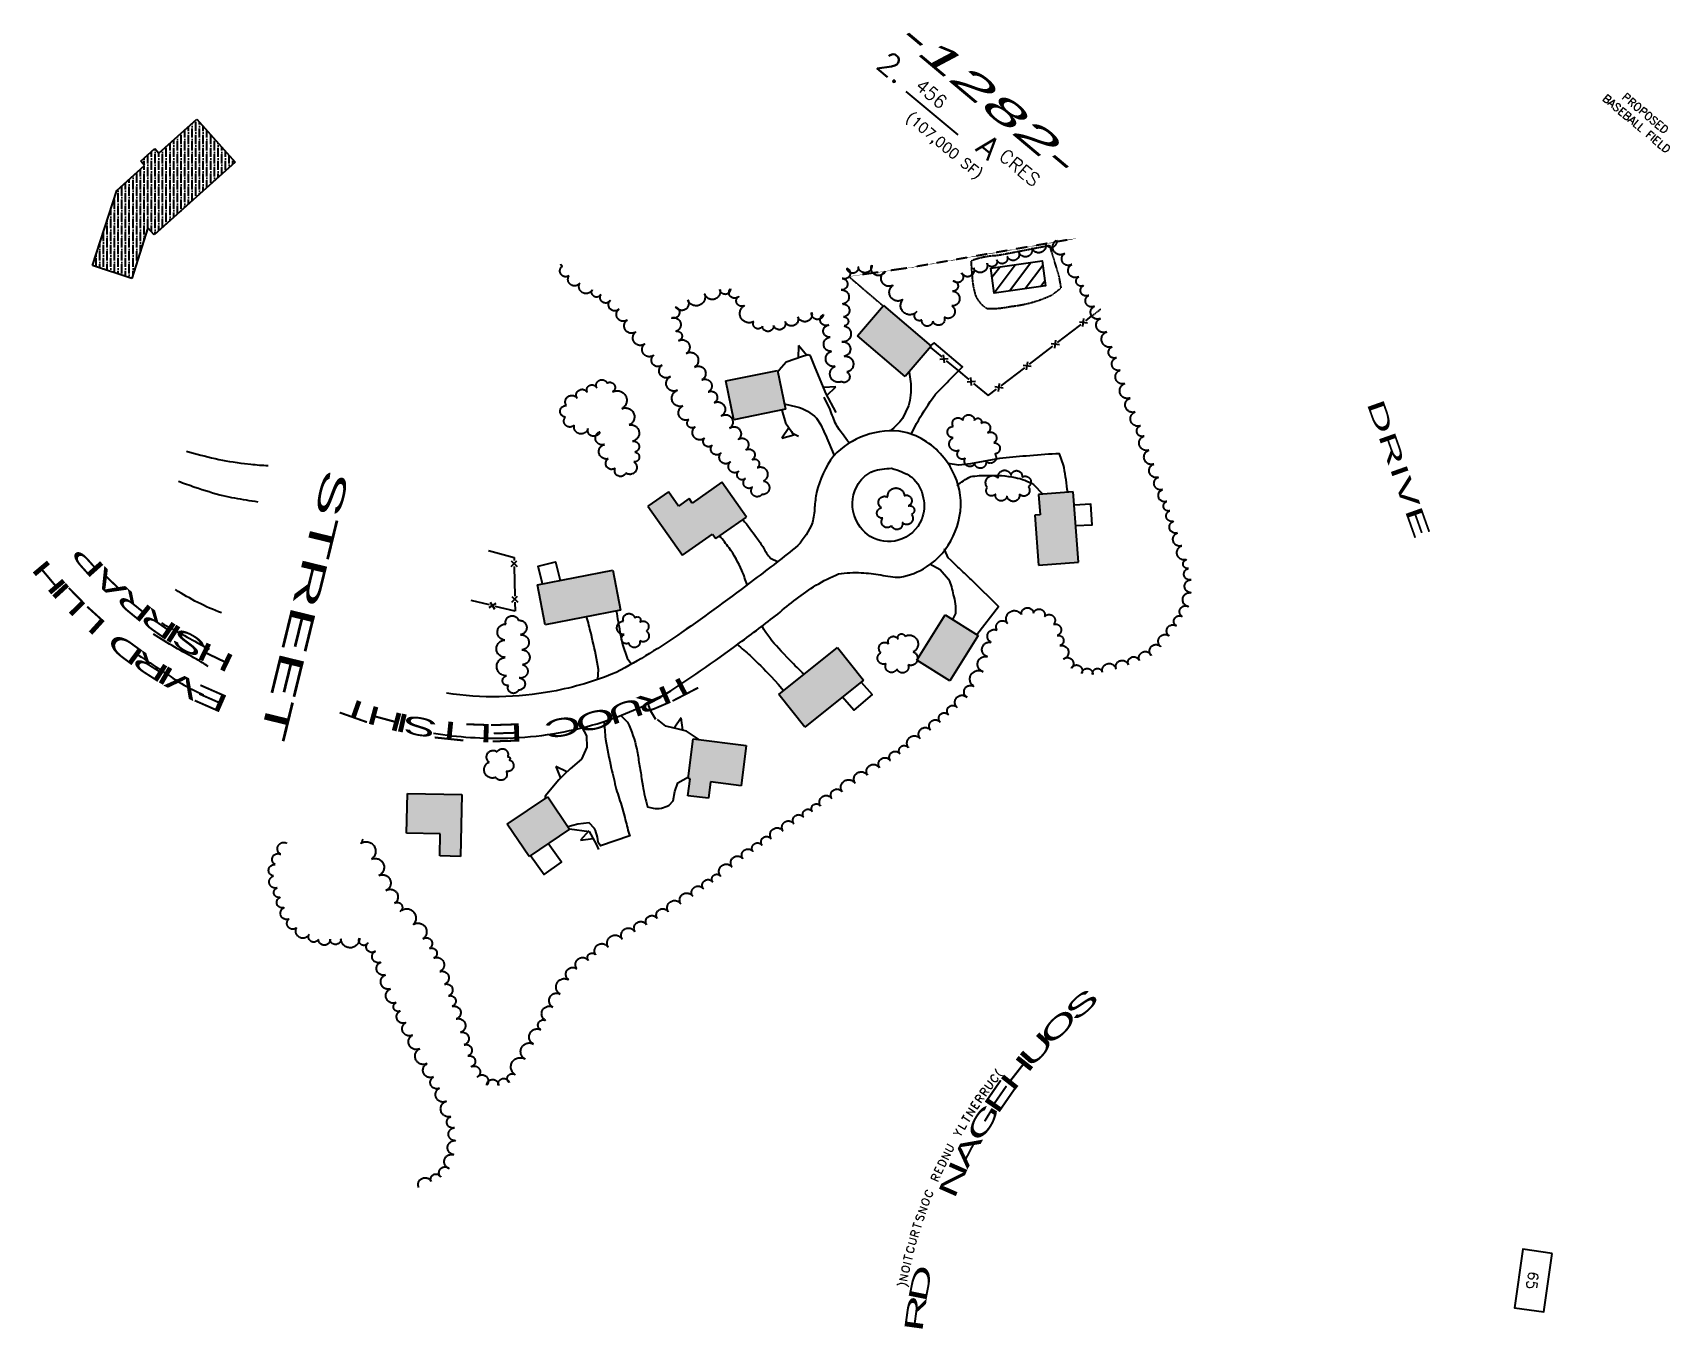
# Model space of a CAD drawing. Header units: feet. Extents: x 1024240 to 1029256, y 89370 to 94394.
# Drawn here: x 1024240 to 1025346, y 92394 to 93263 of the extents above; entities that cross this region are included whole.
import ezdxf
from ezdxf.enums import TextEntityAlignment as Align

# ---------------------------------------------------------------- set-up
doc = ezdxf.new("R2010")
doc.units = ezdxf.units.FT
doc.header["$MEASUREMENT"] = 0
for name, pattern in [('PB-EX61$0$HIDDEN', [0.375, 0.25, -0.125]), ('PB-EX61$0$HIDDEN2', [0.1875, 0.125, -0.0625]), ('PB-EX61$0$LTP300', [100, 100, 0]), ('PB-EX61$0$LTP302', [100, 100, 0]), ('PB-EX61$0$LTP600', [100, 100, 0])]:
    doc.linetypes.add(name, pattern=pattern)
for name, color, linetype in [('E7SNT', 3, 'Continuous'), ('P1LIT', 4, 'Continuous'), ('P2LIT', 5, 'Continuous'), ('P3LIL', 6, 'Continuous'), ('P3LIT', 6, 'Continuous'), ('P7LIT', 3, 'Continuous'), ('P7PLS', 3, 'Continuous'), ('P7SFT', 3, 'Continuous'), ('PB-EX61$0$BUILDING', 11, 'Continuous'), ('PB-EX61$0$DECK', 10, 'Continuous'), ('PB-EX61$0$DRIVE', 10, 'Continuous'), ('PB-EX61$0$E6BUH', 9, 'Continuous'), ('PB-EX61$0$FENCE', 10, 'PB-EX61$0$LTP300'), ('PB-EX61$0$OBFENCE', 10, 'PB-EX61$0$HIDDEN2'), ('PB-EX61$0$OUTLINE', 10, 'PB-EX61$0$HIDDEN'), ('PB-EX61$0$PAVED_RD', 10, 'Continuous'), ('PB-EX61$0$POOL', 10, 'Continuous'), ('PB-EX61$0$RETWALL', 9, 'PB-EX61$0$LTP302'), ('PB-EX61$0$TREELINE', 9, 'PB-EX61$0$LTP600')]:
    doc.layers.add(name, color=color, linetype=linetype)
doc.styles.add('100L', font='simplex.shx', dxfattribs={"height": 8.8})
doc.styles.add('120BT', font='swiss.ttf', dxfattribs={"width": 2, "height": 11.5})
doc.styles.add('175L', font='simplex.shx', dxfattribs={"height": 15.4})
doc.styles.add('200BT', font='swiss.ttf', dxfattribs={"width": 2, "height": 17})
doc.styles.add('60L', font='simplex.shx', dxfattribs={"height": 5.3})
doc.styles.add('80L', font='simplex.shx', dxfattribs={"height": 7})

# ---------------------------------------------------------------- blocks, each defined once
blk = doc.blocks.new('PB-EX61$0$RETWALL')
for p, q in [((-0.367188, 0), (0.001953, -0.986328)), ((0.001953, -0.986328), (0.373047, 0))]:
    blk.add_line(p, q)
blk = doc.blocks.new('PB-EX61$0$FENCE')
for p, q in [((-0.476563, -0.5), (0.5, 0.476563)), ((0.5, -0.5), (-0.476563, 0.476563))]:
    blk.add_line(p, q)
blk = doc.blocks.new('PB-EX61')
at = {"layer": 'PB-EX61$0$E6BUH', "linetype": 'Continuous'}
h = blk.add_hatch(dxfattribs=at)
h.set_pattern_fill('ANSI36', color=256, scale=20, angle=45, style=0)
h.paths.add_polyline_path([(1024325.05, 93181.29), (1024350.59, 93204.25), (1024376.57, 93175.36), (1024321.81, 93126.12), (1024317.54, 93130.87), (1024306.75, 93096.63), (1024280.2, 93105.39), (1024296.5, 93156.19), (1024315.28, 93173.08), (1024312.68, 93175.98), (1024322.15, 93184.51)])
h = blk.add_hatch(dxfattribs=at)
h.set_pattern_fill('ANSI36', color=256, scale=20, angle=30, style=0)
h.paths.add_polyline_path([(1024797.2, 93057.72), (1024814.75, 93078.34), (1024847.01, 93050.88), (1024829.45, 93030.26)])
h.paths.add_polyline_path([(1024699.25, 92923.81), (1024701.45, 92920.69), (1024722.08, 92935.31), (1024705.44, 92958.81), (1024685.5, 92944.69), (1024683.35, 92947.74), (1024676.24, 92942.71), (1024669.39, 92952.38), (1024655.51, 92942.55), (1024678.96, 92909.44)])
h.paths.add_polyline_path([(1024859.67, 92824.62), (1024837.32, 92838.52), (1024856.35, 92869.12), (1024878.7, 92855.22)])
h.paths.add_polyline_path([(1024783.57, 92847.11), (1024801.3, 92825), (1024761.64, 92793.2), (1024743.92, 92815.31)])
h.paths.add_polyline_path([(1024575.24, 92705.76), (1024560.44, 92727.64), (1024587.81, 92746.15), (1024602.61, 92724.28)])
h = blk.add_hatch(dxfattribs=at)
h.set_pattern_fill('ANSI36', color=256, scale=20, style=0)
h.paths.add_polyline_path([(1024492.43, 92721.6), (1024492.98, 92748.42), (1024529.73, 92747.65), (1024528.86, 92705.85), (1024514.8, 92706.14), (1024515.11, 92721.13)])
h.paths.add_polyline_path([(1024721.88, 92780.79), (1024718.49, 92753.63), (1024697.85, 92756.21), (1024696.46, 92745.11), (1024682.53, 92746.85), (1024683.96, 92758.32), (1024682.81, 92758.47), (1024686.16, 92785.26)])
h.paths.add_polyline_path([(1024920.63, 92936.8), (1024917.01, 92936.52), (1024919.57, 92902.66), (1024946.62, 92904.7), (1024943.03, 92952.36), (1024919.59, 92950.59)])
h.paths.add_polyline_path([(1024713.59, 93001.06), (1024708.24, 93027.32), (1024743.06, 93034.41), (1024748.4, 93008.15)])
h.paths.add_polyline_path([(1024631.69, 92899.39), (1024636.93, 92872.38), (1024586.11, 92862.51), (1024580.87, 92889.53)])
at = {"layer": 'PB-EX61$0$BUILDING'}
for p, q in [((1024325.05, 93181.29), (1024350.59, 93204.25)), ((1024350.59, 93204.25), (1024376.57, 93175.36)), ((1024312.68, 93175.98), (1024322.15, 93184.51)), ((1024322.15, 93184.51), (1024325.05, 93181.29)), ((1024296.5, 93156.19), (1024315.28, 93173.08)), ((1024315.28, 93173.08), (1024312.68, 93175.98)), ((1024376.57, 93175.36), (1024321.81, 93126.12)), ((1024280.2, 93105.39), (1024296.5, 93156.19)), ((1024317.54, 93130.87), (1024306.75, 93096.63)), ((1024321.81, 93126.12), (1024317.54, 93130.87)), ((1024306.75, 93096.63), (1024280.2, 93105.39)), ((1024797.2, 93057.72), (1024814.75, 93078.34)), ((1024814.75, 93078.34), (1024847.01, 93050.88)), ((1024829.45, 93030.26), (1024797.2, 93057.72)), ((1024847.01, 93050.88), (1024829.45, 93030.26)), ((1024708.24, 93027.32), (1024743.06, 93034.41)), ((1024743.06, 93034.41), (1024748.4, 93008.15)), ((1024713.59, 93001.06), (1024708.24, 93027.32)), ((1024748.4, 93008.15), (1024713.59, 93001.06)), ((1024705.44, 92958.81), (1024685.5, 92944.69)), ((1024722.08, 92935.31), (1024705.44, 92958.81)), ((1024669.39, 92952.38), (1024655.51, 92942.55)), ((1024676.24, 92942.71), (1024669.39, 92952.38)), ((1024683.35, 92947.74), (1024676.24, 92942.71)), ((1024685.5, 92944.69), (1024683.35, 92947.74)), ((1024943.03, 92952.36), (1024919.59, 92950.59)), ((1024919.59, 92950.59), (1024920.63, 92936.8)), ((1024946.62, 92904.7), (1024943.03, 92952.36)), ((1024655.51, 92942.55), (1024678.96, 92909.44)), ((1024701.45, 92920.69), (1024722.08, 92935.31)), ((1024920.63, 92936.8), (1024917.01, 92936.52)), ((1024917.01, 92936.52), (1024919.57, 92902.66)), ((1024678.96, 92909.44), (1024699.25, 92923.81)), ((1024699.25, 92923.81), (1024701.45, 92920.69)), ((1024919.57, 92902.66), (1024946.62, 92904.7)), ((1024580.87, 92889.53), (1024631.69, 92899.39)), ((1024586.11, 92862.51), (1024580.87, 92889.53)), ((1024631.69, 92899.39), (1024636.93, 92872.38)), ((1024636.93, 92872.38), (1024586.11, 92862.51)), ((1024837.32, 92838.52), (1024856.35, 92869.12)), ((1024856.35, 92869.12), (1024878.7, 92855.22)), ((1024743.92, 92815.31), (1024783.57, 92847.11)), ((1024783.57, 92847.11), (1024801.3, 92825)), ((1024878.7, 92855.22), (1024859.67, 92824.62)), ((1024859.67, 92824.62), (1024837.32, 92838.52)), ((1024801.3, 92825), (1024761.64, 92793.2)), ((1024761.64, 92793.2), (1024743.92, 92815.31)), ((1024682.81, 92758.47), (1024686.16, 92785.26)), ((1024686.16, 92785.26), (1024721.88, 92780.79)), ((1024721.88, 92780.79), (1024718.49, 92753.63)), ((1024682.53, 92746.85), (1024683.96, 92758.32)), ((1024683.96, 92758.32), (1024682.81, 92758.47)), ((1024492.43, 92721.6), (1024492.98, 92748.42)), ((1024492.98, 92748.42), (1024529.73, 92747.65)), ((1024529.73, 92747.65), (1024528.86, 92705.85)), ((1024560.44, 92727.64), (1024587.81, 92746.15)), ((1024587.81, 92746.15), (1024602.61, 92724.28)), ((1024696.46, 92745.11), (1024682.53, 92746.85)), ((1024697.85, 92756.21), (1024696.46, 92745.11)), ((1024718.49, 92753.63), (1024697.85, 92756.21)), ((1024575.24, 92705.76), (1024560.44, 92727.64)), ((1024602.61, 92724.28), (1024575.24, 92705.76)), ((1024515.11, 92721.13), (1024492.43, 92721.6)), ((1024514.8, 92706.14), (1024515.11, 92721.13)), ((1024528.86, 92705.85), (1024514.8, 92706.14))]:
    blk.add_line(p, q, dxfattribs=at)
at = {"layer": 'PB-EX61$0$DECK', "flags": 128}
for points in [[(1024944.75, 92929.52), (1024955.67, 92930.09), (1024954.94, 92943.9), (1024943.71, 92943.31)], [(1024584.26, 92890.19), (1024581.32, 92902.14), (1024593.02, 92905.01), (1024596.1, 92892.48)], [(1024799.74, 92823.76), (1024807.07, 92815.27), (1024794.75, 92804.62), (1024787.03, 92813.56)], [(1024576.12, 92706.36), (1024585.41, 92693.51), (1024597.21, 92702.04), (1024588.19, 92714.53)]]:
    blk.add_lwpolyline(points, dxfattribs=at)
at = {"layer": 'PB-EX61$0$DRIVE', "flags": 128}
for points in [[(1024833.32, 92991.16), (1024837.12, 92998.44, -0.027901), (1024847.79, 93015.38), (1024849.92, 93018.31, -0.003601), (1024858.91, 93027.52), (1024865.49, 93034.09), (1024868.21, 93036.8), (1024848.92, 93053.07), (1024846.5, 93051.31)], [(1024832.04, 93033.3), (1024833.22, 93025.34, -0.091543), (1024831.56, 93010.43), (1024827.6, 93001.89, -0.048301), (1024819.48, 92993.77)], [(1024747.65, 93011.83), (1024756.11, 93009.88, -0.126288), (1024769.5, 93002.12), (1024772.29, 92997.69, -0.019692), (1024777.84, 92985.42), (1024781.29, 92976.87)], [(1024791.66, 92985.47, -0.037058), (1024782.63, 92997.8, -0.026427), (1024780.61, 93002.87, 0.008199), (1024778.59, 93007.95), (1024774.64, 93016.36)], [(1024343.6, 92979.95, 0.012254), (1024362.95, 92974.79, 0.024826), (1024382.77, 92971.54), (1024387.15, 92971.1, 0.0309546), (1024398.74, 92970.2)], [(1024939.25, 92952.07, 0.011585), (1024936.75, 92968.73), (1024936.42, 92970.35), (1024933.7, 92978.05), (1024931.18, 92978.04, 0.008958), (1024911.23, 92976.57, 0.007642), (1024893.2, 92974.88, 0.010739), (1024883.33, 92973.13, -0.007746), (1024873.46, 92971.38), (1024865.76, 92970.36), (1024858.3, 92971.57)], [(1024392.01, 92945.44, -0.0166095), (1024376.34, 92948.02, -0.011072), (1024368.51, 92949.55, -0.018864), (1024349.35, 92955.34, -0.004242), (1024338.14, 92959.29)], [(1024864.44, 92956.41, -0.064788), (1024873.68, 92962.63, -0.045197), (1024885.12, 92963.42, -0.058472), (1024903.76, 92962.05, -0.083502), (1024916.15, 92957.3), (1024922.35, 92950.8)], [(1024719.73, 92933.64, -0.005786), (1024728.93, 92921.51, -0.006416), (1024733.7, 92914.54, 0.098194), (1024738.47, 92907.58), (1024743.61, 92905.07)], [(1024722.56, 92889.51, 0.015686), (1024719.07, 92899.16, 0.048466), (1024710.36, 92914.44, 0.01285), (1024704.09, 92922.56)], [(1024877.75, 92855.81), (1024892.46, 92874.77), (1024874.99, 92892.12, 0.003218), (1024867.68, 92898.97, -0.014146), (1024860.37, 92905.82), (1024858.54, 92907.77), (1024856.17, 92912.96), (1024855.96, 92913.88)], [(1024846, 92903.71), (1024853.1, 92899.75), (1024858.77, 92893.2, -0.059776), (1024861.9, 92882.8, -0.07718), (1024863.41, 92870.17), (1024861.39, 92865.99)], [(1024621.73, 92825.54), (1024622.08, 92832.27, 0.020851), (1024618.15, 92851.87), (1024617.08, 92856.53, 0.005005), (1024614.1, 92867.95)], [(1024634.16, 92871.84, 0.005865), (1024636.62, 92857.6), (1024638.42, 92849.09), (1024641.58, 92839.9), (1024644.73, 92835.64)], [(1024761.04, 92829.03, -0.005971), (1024751.61, 92838.27), (1024745.56, 92844.69, -0.041656), (1024733.77, 92859.21), (1024732.73, 92861.63)], [(1024715.94, 92849.05, -0.007083), (1024724.63, 92841.59, -0.014596), (1024738.75, 92827.42), (1024743.55, 92822.32), (1024747.17, 92817.92)], [(1024637.32, 92800.98), (1024641.71, 92796.64, -0.064589), (1024647.93, 92778.26, -0.020227), (1024649.59, 92768.4, 0.000467), (1024651.26, 92758.54), (1024652.09, 92753.67, 0.0378), (1024655.32, 92739.31), (1024659.01, 92738.42, 0.186595), (1024669.79, 92740.53), (1024672.66, 92743.39), (1024673.69, 92749.73), (1024675.81, 92755.58), (1024682.96, 92759.68)], [(1024660.92, 92798.47, -0.081134), (1024656.12, 92807.67), (1024655.94, 92809.23)], [(1024625.97, 92797.19, 0.012387), (1024626.8, 92785.19, 0.014689), (1024630.78, 92765.6, 0.009669), (1024634.14, 92751.35, 0.008389), (1024636.11, 92745.03, -0.00688), (1024638.08, 92738.7), (1024639.84, 92732.1, -0.000209), (1024641.32, 92726.48, 0.016438), (1024642.81, 92720.87), (1024643.19, 92719.77), (1024623.42, 92712.93, -0.138357), (1024621.38, 92718.85, 0.073241), (1024619.34, 92724.78), (1024615.79, 92728.65), (1024608.11, 92727.64), (1024601.49, 92725.93)]]:
    blk.add_lwpolyline(points, format="xyb", dxfattribs=at)
blk.add_lwpolyline([(1024610.9, 92793.15), (1024614.07, 92787.44), (1024614.21, 92779.6), (1024610.53, 92771.64)], dxfattribs=at)
at = {"layer": 'PB-EX61$0$FENCE', "flags": 128}
for points in [[(1024951.38, 93068.02), (1024955.57, 93071.26)], [(1024932.38, 93053.36), (1024941.84, 93060.62), (1024948.22, 93065.57)], [(1024846.4, 93049.99), (1024854.08, 93043.59)], [(1024913.35, 93038.74), (1024929.21, 93050.92)], [(1024857.15, 93041.03), (1024865.49, 93034.09), (1024872.52, 93028.23)], [(1024894.31, 93024.12), (1024910.17, 93036.3)], [(1024875.6, 93025.67), (1024885.54, 93017.39), (1024891.14, 93021.68)], [(1024547.86, 92912.68), (1024565.07, 92907.96), (1024565.11, 92905.81)], [(1024565.18, 92901.81), (1024565.56, 92881.81)], [(1024548.45, 92875.85), (1024536.08, 92878.86)], [(1024565.63, 92877.81), (1024565.75, 92871.62), (1024552.33, 92874.9)]]:
    blk.add_lwpolyline(points, dxfattribs=at)
at = {"layer": 'PB-EX61$0$OBFENCE', "flags": 128}
for points in [[(1024944.74, 93123.64), (1024872.04, 93110.85), (1024833.64, 93104.03), (1024791.29, 93097.9), (1024800.46, 93090.05), (1024814.5, 93078.04)], [(1024955.57, 93071.26), (1024961.57, 93075.91)]]:
    blk.add_lwpolyline(points, dxfattribs=at)
at = {"layer": 'PB-EX61$0$OUTLINE', "flags": 128}
blk.add_lwpolyline([(1024926.86, 93119.05), (1024927.11, 93118.22), (1024933.23, 93098.06), (1024934.62, 93090.14), (1024928.61, 93085.27, -0.084802), (1024900.95, 93077.53, -0.057905), (1024884.91, 93076.01, -0.147111), (1024877.4, 93084.45, -0.068512), (1024874.76, 93099.05), (1024874.57, 93101.54), (1024874.04, 93108.5), (1024875.39, 93109.24, -0.075893), (1024891.71, 93112.29, 0.001548), (1024908.02, 93115.34, 0.000895), (1024926.86, 93119.05)], format="xyb", close=True, dxfattribs=at)
at = {"layer": 'PB-EX61$0$PAVED_RD', "flags": 128}
for points in [[(1024510.55, 92789.18, 0.0469835), (1024560.89, 92785.88, 0.063949), (1024621.11, 92795.56, 0.046904), (1024664.15, 92813.51, 0.018918), (1024717.45, 92850.15, 0.005607), (1024743.25, 92869.65, -0.035263), (1024769.06, 92889.14, -0.031967), (1024784.38, 92896.91, -0.045871), (1024799.72, 92897.68, -0.02568), (1024812.85, 92896.2, 0.069708), (1024825.98, 92894.72, 0.101163), (1024843.9, 92901.57, 0.139668), (1024861.76, 92922.33, 0.142817), (1024866.64, 92950.03, 0.138653), (1024855.79, 92975.02, 0.172289), (1024828.68, 92992.77, 0.136628), (1024802.29, 92990.39, 0.127522), (1024780.93, 92976.52, 0.106958), (1024769.54, 92951.87, 0.0318), (1024768.13, 92941.69, -0.056485), (1024766.71, 92931.5, -0.073283), (1024756.89, 92915.97, -0.009811), (1024727.58, 92893.28, -0.012265), (1024678.3, 92857.24, -0.029957), (1024634.14, 92830.27, -0.055995), (1024590.6, 92817.37, -0.0853863), (1024519.46, 92816.24, -0.0637594)], [(1024367.22, 92870.5, -0.0541149), (1024336.27, 92886.22)], [(1024326.68, 92863.66, -0.001048), (1024354.49, 92848.43, -0.0006853), (1024359.07, 92845.91)], [(1024358.28, 92834.31, 0.0121721), (1024350.44, 92839.18, -0.019128), (1024321.46, 92856.02)], [(1024309.48, 92843.09, 0.005668), (1024340.24, 92822.67, 0.0232969), (1024355.16, 92815.08, -0.0113407)]]:
    blk.add_lwpolyline(points, format="xyb", dxfattribs=at)
blk.add_lwpolyline([(1024820.11, 92968.27, -0.079637), (1024833.88, 92962.29, -0.161835), (1024841.65, 92948.33, -0.147063), (1024840.53, 92933.81, -0.232334), (1024824.75, 92919.64, -0.207855), (1024805.75, 92922.25, -0.183899), (1024794.99, 92936.55, -0.226568), (1024797.79, 92958, -0.13868), (1024807.69, 92966.36, -0.067862), (1024820.11, 92968.27)], format="xyb", close=True, dxfattribs=at)
at = {"layer": 'PB-EX61$0$POOL', "flags": 128}
blk.add_lwpolyline([(1024887.17, 93103.49), (1024921.91, 93108.47), (1024924.3, 93091.74), (1024889.57, 93086.77), (1024887.17, 93103.49)], close=True, dxfattribs=at)
for points in [[(1024888.04, 93097.39), (1024893.27, 93104.36)], [(1024889.55, 93086.89), (1024903.77, 93105.87)], [(1024899.94, 93088.26), (1024914.27, 93107.37)], [(1024910.44, 93089.76), (1024922.32, 93105.6)], [(1024920.94, 93091.26), (1024923.82, 93095.1)]]:
    blk.add_lwpolyline(points, dxfattribs=at)
at = {"layer": 'PB-EX61$0$RETWALL', "flags": 128}
for points in [[(1024775.33, 93020.18), (1024768.04, 93037.54), (1024765.44, 93044.4), (1024763.72, 93045.04), (1024759.93, 93043.75)], [(1024759.93, 93043.75), (1024748.98, 93040.04), (1024744.22, 93034.51), (1024743.18, 93033.78)], [(1024782.68, 93005.98), (1024775.77, 93019.13), (1024775.33, 93020.18)], [(1024746.07, 93007.67), (1024748.54, 92998.91), (1024752.46, 92993.24)], [(1024752.46, 92993.24), (1024753.23, 92992.12), (1024757.36, 92990.06)], [(1024676.23, 92791.77), (1024667.58, 92793.79), (1024661.98, 92798.46)], [(1024690.36, 92784.74), (1024681.51, 92790.53), (1024676.23, 92791.77)], [(1024610.53, 92771.64), (1024602.97, 92765.08), (1024598.66, 92760.92)], [(1024598.66, 92760.92), (1024595.21, 92757.59), (1024585.98, 92746.6), (1024586.14, 92745.03)], [(1024602.47, 92724.49), (1024615.91, 92722.74), (1024617.03, 92720.57)], [(1024617.03, 92720.57), (1024620.66, 92713.59), (1024622.22, 92710.44)]]:
    blk.add_lwpolyline(points, dxfattribs=at)
at = {"layer": 'PB-EX61$0$TREELINE', "flags": 128}
for points in [[(1024462.49, 92717.47, -0.2239352), (1024461.42, 92714.65, -1), (1024468.62, 92703.92, -1), (1024473.72, 92692.97, -1), (1024478.41, 92682.74, -1), (1024484.31, 92674.16, -1), (1024488.1, 92668.67, -1), (1024496.8, 92659.7, -1), (1024503.47, 92650.13, -1), (1024507.99, 92643.63, -1), (1024510.8, 92637.13, -1), (1024514.77, 92627.95, -1), (1024517.96, 92619.35, -1), (1024520.71, 92611.49, -1), (1024523.12, 92604.38, -1), (1024525.97, 92595.95, -1), (1024528.83, 92586.8, -1), (1024531.36, 92578.43, -1), (1024533.79, 92570.89, -1), (1024536.14, 92563.59, -1), (1024540.12, 92556.59, -1), (1024546.63, 92551.18, -1), (1024554.48, 92550.98, -1), (1024561.71, 92552.97, -1), (1024565.83, 92558.22, -1), (1024572.48, 92568.8, -1), (1024578.18, 92578.98, -1), (1024583.13, 92588.62, -1), (1024586.36, 92594.92, -1), (1024591.29, 92603.94, -1), (1024596.2, 92612.74, -1), (1024601.88, 92622.45, -1), (1024607.5, 92629.84, -1), (1024615.2, 92635.55, -1), (1024620.18, 92639.25, -1), (1024628.7, 92644.46, -1), (1024638.08, 92649.89, -1), (1024646.72, 92654.93, -1), (1024654.63, 92659.55, -1), (1024661.78, 92663.84, -1), (1024669.29, 92668.33, -1), (1024677.74, 92673.68, -1), (1024685.77, 92678.91, -1), (1024692.98, 92683.87, -1), (1024699.35, 92688.57, -1), (1024704.59, 92692.45, -1), (1024712.38, 92698.73, -1), (1024719.68, 92704.27, -1), (1024726.48, 92709.09, -1), (1024732.64, 92713.36, -1), (1024738.9, 92717.68, -1), (1024746.84, 92723.04, -1), (1024754.11, 92727.91, -1), (1024760.7, 92732.3, -1), (1024766.6, 92736.21, -1), (1024772.16, 92739.9, -1), (1024779.81, 92744.95, -1), (1024786.76, 92749.55, -1), (1024795.52, 92755.33, -1), (1024803.95, 92760.72, -1), (1024812.09, 92765.78, -1), (1024819.39, 92770.61, -1), (1024825.84, 92775.19, -1), (1024831.65, 92779.32, -1), (1024839.52, 92785.48, -1), (1024846.58, 92791.33, -1), (1024852.96, 92796.69, -1), (1024858.62, 92801.61, -1), (1024864.42, 92806.63, -1), (1024871.18, 92813.43, -1), (1024875.85, 92820.83, -1), (1024882.09, 92830.69, -1), (1024885.1, 92840.86, -1), (1024887.5, 92850.57, -1), (1024891.58, 92858.78, -1), (1024898.55, 92863.35, -1), (1024907.93, 92869.51, -1), (1024916.09, 92870.33, -1), (1024923.61, 92868, -1), (1024929.72, 92862.76, -1), (1024932.01, 92855.18, -1), (1024933.85, 92848.34, -1), (1024936.3, 92839.28, -1), (1024941.72, 92833.15, -1), (1024948.69, 92829.54, -1), (1024956.16, 92828.77, -1), (1024962.63, 92830.35, -1), (1024971.94, 92832.62, -1), (1024980.24, 92835.4, -1), (1024987.59, 92838.35, -1), (1024995.73, 92841.62, -1), (1025002.23, 92847.65, -1), (1025007.8, 92854.93, -1), (1025012.71, 92861.66, -1), (1025016.69, 92868.01, -1), (1025020.86, 92874.68, -1), (1025022.6, 92884.11, -1), (1025022.6, 92892.86, -1), (1025020.89, 92900.59, -1), (1025019.57, 92906.51, -1), (1025016.44, 92915.9, -1), (1025013.49, 92924.58, -1), (1025010.79, 92932.46, -1), (1025008.34, 92939.55, -1), (1025006.16, 92945.85, -1), (1025003.36, 92953.94, -1), (1025000.5, 92962.21, -1), (1024997.42, 92971.12, -1), (1024994.16, 92980.57, -1), (1024990.82, 92990, -1), (1024988.34, 92997.02, -1), (1024984.88, 93006.4, -1), (1024981.36, 93015.76, -1), (1024977.76, 93025.54, -1), (1024974.73, 93034.63, -1), (1024972.12, 93042.98, -1), (1024969.38, 93050.41, -1), (1024965.64, 93060.57, -1), (1024961.33, 93069.6, -1), (1024957.25, 93077.81, -1), (1024953.43, 93085.21, -1), (1024949.89, 93091.82, -1), (1024946.69, 93097.8, -1), (1024941.92, 93106.11, -1), (1024937.22, 93113.49, -1), (1024931.54, 93122.41, -1), (1024924.18, 93120.39, -1), (1024914.95, 93117.29, -1), (1024906.28, 93114.31, -1), (1024898.42, 93111.55, -1), (1024891.32, 93109.14, -1), (1024884.69, 93106.88, -1), (1024875.61, 93103.83, -1), (1024867.52, 93100.49, -1), (1024861.74, 93095.08, -1), (1024861.43, 93088, -1), (1024860.98, 93078.01, -1), (1024855.83, 93070.43, -1), (1024848.08, 93067.71, -1), (1024840.62, 93068.48, -1), (1024837.31, 93074.26, -1), (1024827.82, 93082.4, -1), (1024821.17, 93091.99, -1), (1024815.87, 93101.44, -1), (1024806.79, 93105.63, -1), (1024797.7, 93104.49, -1), (1024790.03, 93103.54, -1), (1024786.89, 93096.69, -1), (1024786.13, 93088.88, -1), (1024787, 93079.34, -1), (1024787.68, 93070.61, -1), (1024788.16, 93064.51, -1), (1024786.51, 93053.81, -1), (1024788.17, 93043.94, -1), (1024789.94, 93033.43, -1), (1024786.24, 93026.8, -1), (1024782.1, 93037.26, -1), (1024779.6, 93047.37, -1), (1024778.6, 93056.91, -1), (1024777.73, 93065.16, -1), (1024774.14, 93072.22, -1), (1024766.19, 93073.69, -1), (1024756.82, 93070.76, -1), (1024748.26, 93067.47, -1), (1024740.37, 93064.79, -1), (1024732.89, 93064.28, -1), (1024727.07, 93067.53, -1), (1024720.72, 93078.3, -1), (1024717.03, 93084.57, -1), (1024711.23, 93089.61, -1), (1024704.16, 93089.23, -1), (1024693.79, 93086.28, -1), (1024682.46, 93082.09, -1), (1024674.24, 93077.4, -1), (1024671.51, 93069.97, -1), (1024674.32, 93060.81, -1), (1024676.26, 93054.47, -1), (1024681.25, 93045.84, -1), (1024687.09, 93036.72, -1), (1024692, 93028.01, -1), (1024696.23, 93019.87, -1), (1024700.2, 93012.55, -1), (1024705.06, 93003.62, -1), (1024710.73, 92995.4, -1), (1024716.56, 92987.79, -1), (1024721.65, 92980.68, -1), (1024725.93, 92974.01, -1), (1024729.33, 92968.71, -1), (1024733.56, 92959.65, -1), (1024732.51, 92950.54, -1), (1024726.21, 92955.57, -1), (1024721.36, 92961.29, -1), (1024716.96, 92966.31, -1), (1024711.35, 92972.73, -1), (1024704.91, 92978.65, -1), (1024699.04, 92983.97, -1), (1024693.83, 92988.7, -1), (1024687.34, 92996.3, -1), (1024683.18, 93001.18, -1), (1024679.2, 93010.39, -1), (1024675.41, 93020.98, -1), (1024670.73, 93030.28, -1), (1024665.03, 93037.99, -1), (1024659.52, 93044.78, -1), (1024653.4, 93052.34, -1), (1024647.38, 93060.46, -1), (1024641.55, 93068.59, -1), (1024636.03, 93075.9, -1), (1024630.11, 93081.76, -1), (1024623.74, 93085.73, -1), (1024617.88, 93088.91, -1), (1024609.46, 93093.48, -1), (1024602.26, 93098.46, -1), (1024597.76, 93104.97, -0.132206), (1024596.54, 93106.34, -1)], [(1024500.71, 92482.05, -1), (1024508.99, 92485.99, -1), (1024515.44, 92489.06, -1), (1024521.28, 92494.72, -1), (1024524.26, 92504.13, -1), (1024525.51, 92513.64, -1), (1024524.69, 92522.35, -1), (1024522.41, 92529.93, -1), (1024519.29, 92540.3, -1), (1024514.66, 92549.17, -1), (1024510.7, 92556.75, -1), (1024506.26, 92565.71, -1), (1024501.29, 92575.81, -1), (1024496.49, 92585.05, -1), (1024491.97, 92593.5, -1), (1024488.07, 92601.33, -1), (1024485.27, 92606.95, -1), (1024481.55, 92616.32, -1), (1024478.24, 92625.76, -1), (1024475.08, 92634.36, -1), (1024471.34, 92641.81, -1), (1024466.45, 92647.49, -1), (1024460.52, 92650.55, -1), (1024448.03, 92650.08, -1), (1024440.71, 92649.81, -1), (1024432.8, 92649.75, -1), (1024426.54, 92653.07, -1), (1024418.07, 92657.56, -1), (1024412.91, 92663.53, -1), (1024409.69, 92671.22, -1), (1024407.06, 92678.24, -1), (1024405.03, 92684.59, -1), (1024402.46, 92692.62, -1), (1024403.61, 92700.29, -1), (1024407.35, 92707.27, -1.0000017), (1024411.39, 92714.81, -0.6166722)]]:
    blk.add_lwpolyline(points, format="xyb", dxfattribs=at)
for points in [[(1024627.91, 93025.92, -1), (1024631.61, 93019.88, -1), (1024637.86, 93008.57, -1), (1024642.83, 92997.56, -1), (1024645.11, 92986.54, -1), (1024646.63, 92979.2, -1), (1024646.06, 92972.55, -1), (1024640.64, 92965.04, -1), (1024633.4, 92968.32, -1), (1024628.61, 92974.69, -1), (1024626.14, 92984.38, -1), (1024623, 92993, -1), (1024614.93, 92995.08, -1), (1024605.72, 92997.45, -1), (1024599.79, 93002.89, -1), (1024600.46, 93010.67, -1), (1024607.6, 93015.73, -1), (1024614.46, 93019.68, -1), (1024620.88, 93022.66, -1), (1024627.91, 93025.92, -1), (1024627.91, 93025.92)], [(1024880.78, 92998.88, -1), (1024885.01, 92992.19, -1), (1024889.25, 92985.47, -1), (1024889.98, 92977.9, -1), (1024883.91, 92973.08, -1), (1024876.38, 92971.17, -1), (1024870.01, 92975.13, -1), (1024865.89, 92980.38, -1), (1024861.81, 92988.9, -1), (1024861.89, 92996.61, -1), (1024868.43, 93000.64, -1), (1024876.23, 93000.59, -1), (1024880.78, 92998.88)], [(1024892.28, 92961.68, -1), (1024900.87, 92963.41, -1), (1024908.42, 92962.29, -1), (1024912.59, 92955.73, -1), (1024906.65, 92950.78, -1), (1024898.23, 92949.43, -1), (1024890.44, 92950.84, -1), (1024884.95, 92955.3, -1), (1024892.28, 92961.68, -1), (1024892.28, 92961.68)], [(1024828.81, 92949.86, -1), (1024831.41, 92942.82, -1), (1024833.56, 92937.01, -1), (1024827.4, 92931.58, -1), (1024820.19, 92929.51, -1), (1024814.3, 92934.52, -1), (1024813.38, 92941.54, -1), (1024817.57, 92948.76, -1), (1024828.81, 92949.86, -1), (1024828.81, 92949.86)], [(1024567.94, 92865.45, -1), (1024569.38, 92855.73, -1), (1024570.39, 92845.46, -1), (1024570.84, 92835.47, -1), (1024568.57, 92826.59, -1), (1024568.02, 92818.28, -1), (1024561.2, 92821.41, -1), (1024560.02, 92827.97, -1), (1024559.06, 92840.43, -1), (1024558.86, 92852.1, -1), (1024559.53, 92862.91, -1), (1024567.94, 92865.45, -1), (1024567.94, 92865.45)], [(1024650.04, 92864.29, -1), (1024654.44, 92858.22, -1), (1024650.04, 92851.55, -1), (1024642.68, 92850.07, -1), (1024639.36, 92855.86, -1), (1024638.9, 92864.96, -1), (1024646.62, 92867.14, -1), (1024650.04, 92864.29)], [(1024829.28, 92854.83, -1), (1024834.82, 92844.09, -1), (1024831.4, 92835.29, -1), (1024823.85, 92832.52, -1), (1024816.41, 92836.18, -1), (1024813.04, 92843.59, -1), (1024818.16, 92849.62, -1), (1024824.58, 92852.63, -1), (1024829.28, 92854.83)], [(1024561.78, 92771.09, -1), (1024559.68, 92763.4, -1), (1024552.72, 92759.3, -1), (1024548.17, 92769.59, -1), (1024553.65, 92776.56, -1), (1024560.56, 92773.06, -1), (1024561.78, 92771.09)]]:
    blk.add_lwpolyline(points, format="xyb", close=True, dxfattribs=at)
at = {"layer": 'PB-EX61$0$FENCE', "yscale": 4, "zscale": 4}
for p, xscale, rotation in [((1024949.8, 93066.79), 3.999999999972032, 37.76968300036297), ((1024855.62, 93042.31), 4.000000000022105, 320.214809000224), ((1024930.79, 93052.14), 4.000000000018351, 37.52533599986386), ((1024911.76, 93037.52), 4.000000000018351, 37.52533599986386), ((1024874.06, 93026.95), 4.000000000022105, 320.214809000224), ((1024892.73, 93022.9), 4.000000000018351, 37.52533599986386), ((1024565.14, 92903.81), 4.000000000001794, 271.079528000697), ((1024565.6, 92879.81), 4.000000000001794, 271.079528000697), ((1024550.39, 92875.37), 4.000000000003066, 166.2926829999802)]:
    blk.add_blockref('PB-EX61$0$FENCE', p, dxfattribs=dict(at, xscale=xscale, rotation=rotation))
at = {"layer": 'PB-EX61$0$RETWALL', "yscale": 8, "zscale": 8}
for p, xscale, rotation in [((1024759.93, 93043.75), 7.999999999991493, 198.7454900000172), ((1024775.33, 93020.18), 7.999999999981009, 112.7849779997859), ((1024752.46, 92993.24), 7.999999999980114, 304.6513909997141), ((1024676.23, 92791.77), 8.000000000008018, 166.7996549999935), ((1024598.66, 92760.92), 8.000000000010532, 223.9850199999609), ((1024617.03, 92720.57), 7.999999999976655, 297.4430519997786)]:
    blk.add_blockref('PB-EX61$0$RETWALL', p, dxfattribs=dict(at, xscale=xscale, rotation=rotation))
blk = doc.blocks.new('AREA1')
at = {"layer": 'P3LIL'}
blk.add_line((-0.434, -0.046), (0.023, -0.046), dxfattribs=at)
at = {"layer": 'P1LIT', "style": '80L'}
blk.add_attdef('SQ-FT', text='', height=0.07, dxfattribs=at).set_placement((0, -0.193), align=Align.CENTER)
at = {"layer": 'P2LIT', "style": '100L'}
blk.add_text('CRES', height=0.09, dxfattribs=at).set_placement((0.331, 0.008))
blk.add_attdef('DAC', (-0.408, 0.008), '', height=0.09, dxfattribs=at)
at = {"layer": 'P3LIT', "style": '175L'}
blk.add_text('A', height=0.15, dxfattribs=at).set_placement((0.234, -0.051), align=Align.CENTER)
blk.add_attdef('A.', text='', height=0.15, dxfattribs=at).set_placement((-0.508, -0.052), align=Align.RIGHT)
at = {"layer": 'P7LIT', "style": '200BT', "oblique": 22, "width": 2}
blk.add_attdef('-??-', text='', height=0.18, dxfattribs=at).set_placement((0, 0.193), align=Align.CENTER)
blk = doc.blocks.new('TNUM')
blk.add_lwpolyline([(-0.2, 0.1), (-0.2, -0.1), (0.2, -0.1), (0.2, 0.1)], close=True)
at = {"style": '80L'}
blk.add_attdef('????', text='', height=0.07, dxfattribs=at).set_placement((0, -0.04), align=Align.CENTER)

msp = doc.modelspace()

# ---------------------------------------------------------------- block references
msp.add_blockref('PB-EX61', (0, 0))
at = {"xscale": 100.000000000023, "yscale": 100, "zscale": 100, "rotation": 320.0000000000146}
msp.add_blockref('AREA1', (1024866.1, 93198.7), dxfattribs=at).add_auto_attribs({'-??-': '-1282-', 'A.': '2.', 'DAC': '456', 'SQ-FT': '(107,000 SF)'})
at = {"layer": 'P7PLS', "xscale": 99.9999999999954, "yscale": 100, "zscale": 100, "rotation": 262.0274933192848}
msp.add_blockref('TNUM', (1025253.9, 92419), dxfattribs=at).add_auto_attribs({'????': '65'})

# ---------------------------------------------------------------- texts
at = {"layer": 'E7SNT', "width": 2}
for s, height, rotation, style, p in [('DRIVE', 11.5, 289.5747, '120BT', (1025141.1, 93012.3)), ('STREET', 17, 256.2931, '200BT', (1024437.5, 92968.5))]:
    msp.add_text(s, height=height, rotation=rotation, dxfattribs=dict(at, style=style)).set_placement(p)
at = {"layer": 'E7SNT', "style": '200BT', "width": 2}
for s, rotation, p in [('P', 131.8196, (1024281.6, 92909.5)), ('H', 130.024, (1024255.5, 92898.4)), ('A', 136.3344, (1024296.4, 92894.3)), ('I', 132.3179, (1024263.2, 92889.5)), ('L', 134.3816, (1024270.5, 92881.8)), ('R', 140.8491, (1024312.3, 92880.2)), ('L', 137.8276, (1024283.3, 92869.5)), ('R', 145.1126, (1024328.3, 92868.1)), ('I', 147.6162, (1024338.1, 92861.6)), ('S', 150.1197, (1024348.2, 92855.5)), ('D', 143.5477, (1024306, 92850.9)), ('R', 147.4543, (1024322.5, 92839.5)), ('H', 154.3832, (1024366, 92846.2)), ('I', 149.7482, (1024332.6, 92833.4)), ('V', 152.2723, (1024343.9, 92827.1)), ('T', 207.4113, (1024675.4, 92825.8)), ('E', 156.294, (1024362.5, 92818.2)), ('R', 203.1657, (1024657.2, 92817.3)), ('T', 160.513, (1024460.3, 92810.9)), ('H', 164.7585, (1024479.5, 92804.9)), ('I', 167.2516, (1024490.9, 92802.1)), ('S', 169.7446, (1024502.5, 92799.7)), ('O', 194.4244, (1024618.2, 92804)), ('U', 198.9201, (1024638.5, 92810.1)), ('T', 173.9902, (1024522.3, 92796.9)), ('L', 177.9855, (1024541.2, 92795.6)), ('E', 181.8557, (1024559.5, 92795.6)), ('C', 189.8035, (1024596.8, 92799.4)), ('S', 41.143, (1024952.8, 92601.1)), ('O', 44.8169, (1024937.3, 92586.6)), ('U', 48.4907, (1024922.7, 92571.2)), ('H', 51.9601, (1024909.9, 92555.7)), ('E', 55.3272, (1024898.3, 92540.1)), ('G', 58.7965, (1024887.4, 92523.2)), ('A', 62.5726, (1024876.7, 92504.2)), ('N', 66.2464, (1024867.5, 92485)), ('D', 78.7911, (1024845.8, 92415.9)), ('R', 82.2604, (1024842.5, 92396.1))]:
    msp.add_text(s, height=12.4, rotation=rotation, dxfattribs=at).set_placement(p, align=Align.CENTER)
at = {"layer": 'E7SNT', "style": '60L'}
for s, rotation, p in [('C', 52.5196, (1024891.7, 92554.1)), ('(', 51.6758, (1024894.6, 92557.9)), ('R', 54.4969, (1024885.1, 92545.1)), ('U', 53.5194, (1024888.3, 92549.6)), ('N', 57.385, (1024875.9, 92531.6)), ('E', 56.4297, (1024878.9, 92536.1)), ('R', 55.4745, (1024881.9, 92540.6)), ('T', 58.3625, (1024873, 92526.9)), ('Y', 60.273, (1024867.4, 92517.6)), ('L', 59.2954, (1024870.2, 92522.4)), ('N', 63.3326, (1024859.3, 92502.3)), ('U', 62.3551, (1024861.8, 92507.3)), ('E', 65.2654, (1024854.5, 92492.5)), ('D', 64.3102, (1024856.8, 92497.4)), ('R', 66.2206, (1024852.3, 92487.6)), ('N', 70.347, (1024843.7, 92465.9)), ('O', 69.3249, (1024845.6, 92471.3)), ('C', 68.2804, (1024847.8, 92476.8)), ('T', 72.302, (1024840.1, 92455.4)), ('S', 71.3245, (1024841.8, 92460.6)), ('U', 74.2571, (1024836.9, 92444.8)), ('R', 73.2796, (1024838.5, 92450.1)), ('T', 76.2568, (1024834, 92433.8)), ('C', 75.2569, (1024835.4, 92439.3)), ('O', 77.6322, (1024832.3, 92426.2)), ('I', 76.9222, (1024833.2, 92430.2)), (')', 79.4758, (1024830.2, 92416)), ('N', 78.6543, (1024831.1, 92420.6))]:
    msp.add_text(s, height=5.3, rotation=rotation, dxfattribs=at).set_placement(p, align=Align.CENTER)
at = {"layer": 'P7SFT', "style": '60L'}
for s, p in [('PROPOSED', (1025327.9, 93206.2)), ('BASEBALL FIELD', (1025322, 93199.2))]:
    msp.add_text(s, height=5.3, rotation=320, dxfattribs=at).set_placement(p, align=Align.CENTER)

doc.saveas('drawing.dxf')
